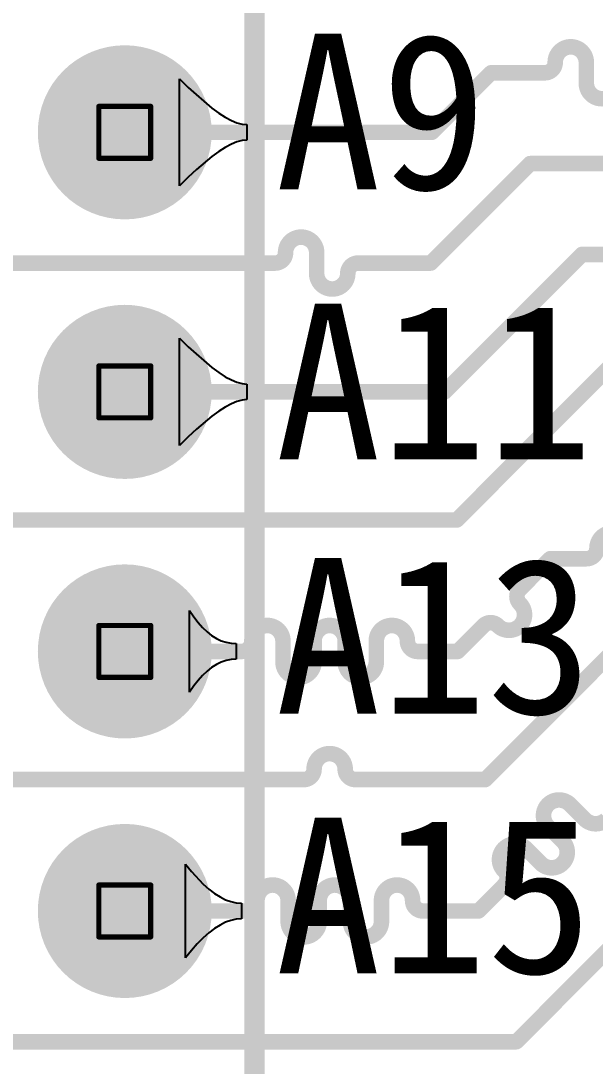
# Model space of a CAD drawing. Extents: x 75 to 173, y 40 to 188.
# Drawn here: x 87.75 to 93.37, y 125.76 to 135.99 of the extents above; entities that cross this region are included whole.
import ezdxf

# ---------------------------------------------------------------- set-up
doc = ezdxf.new("R2010")
doc.units = 0
doc.header["$MEASUREMENT"] = 0
doc.layers.get('0').update_dxf_attribs({"linetype": 'CONTINUOUS'})
for name, color, linetype in [('BottomLayer', 5, 'CONTINUOUS'), ('BOTTOMSOLDER', 6, 'CONTINUOUS'), ('DRILLDRAWING', 1, 'CONTINUOUS'), ('MULTILAYER', 9, 'CONTINUOUS'), ('PadHoleLayer', 156, 'CONTINUOUS'), ('TopLayer', 1, 'CONTINUOUS'), ('TOPOVERLAY', 2, 'CONTINUOUS'), ('TOPSOLDER', 216, 'CONTINUOUS')]:
    doc.layers.add(name, color=color, linetype=linetype)

# ---------------------------------------------------------------- blocks, each defined once
blk = doc.blocks.new('P___HDR2X23_2_54___14')
at = {"layer": 'BottomLayer', "const_width": 0.75}
for points in [[(7.245, 0, 1), (7.995, 0, 1)], [(9.785, 0, 1), (10.535, 0, 1)], [(12.325, 0, 1), (13.075, 0, 1)], [(14.865, 0, 1), (15.615, 0, 1)]]:
    blk.add_lwpolyline(points, format="xyb", close=True, dxfattribs=at)
at = {"layer": 'BOTTOMSOLDER', "const_width": 0.852}
for points in [[(7.194, 0, 1), (8.046, 0, 1)], [(9.734, 0, 1), (10.586, 0, 1)], [(12.274, 0, 1), (13.126, 0, 1)], [(14.814, 0, 1), (15.666, 0, 1)]]:
    blk.add_lwpolyline(points, format="xyb", close=True, dxfattribs=at)
at = {"layer": 'MULTILAYER', "const_width": 0.75}
for points in [[(7.245, 0, 1), (7.995, 0, 1)], [(9.785, 0, 1), (10.535, 0, 1)], [(12.325, 0, 1), (13.075, 0, 1)], [(14.865, 0, 1), (15.615, 0, 1)]]:
    blk.add_lwpolyline(points, format="xyb", close=True, dxfattribs=at)
at = {"layer": 'PadHoleLayer', "const_width": 0.45}
for points in [[(7.395, 0, 1), (7.845, 0, 1)], [(9.935, 0, 1), (10.385, 0, 1)], [(12.475, 0, 1), (12.925, 0, 1)], [(15.015, 0, 1), (15.465, 0, 1)]]:
    blk.add_lwpolyline(points, format="xyb", close=True, dxfattribs=at)
at = {"layer": 'TopLayer', "const_width": 0.75}
for points in [[(7.245, 0, 1), (7.995, 0, 1)], [(9.785, 0, 1), (10.535, 0, 1)], [(12.325, 0, 1), (13.075, 0, 1)], [(14.865, 0, 1), (15.615, 0, 1)]]:
    blk.add_lwpolyline(points, format="xyb", close=True, dxfattribs=at)
at = {"layer": 'TOPOVERLAY', "const_width": 0.2}
blk.add_lwpolyline([(-1.27, -1.27), (57.15, -1.27)], dxfattribs=at)
at = {"layer": 'TOPSOLDER', "const_width": 0.852}
for points in [[(7.194, 0, 1), (8.046, 0, 1)], [(9.734, 0, 1), (10.586, 0, 1)], [(12.274, 0, 1), (13.126, 0, 1)], [(14.814, 0, 1), (15.666, 0, 1)]]:
    blk.add_lwpolyline(points, format="xyb", close=True, dxfattribs=at)

msp = doc.modelspace()

# ---------------------------------------------------------------- linework, layer by layer
at = {"layer": 'DRILLDRAWING', "const_width": 0.0508}
for points in [[(88.51286, 135.14882), (89.02086, 135.14882)], [(88.51286, 134.64082), (88.51286, 135.14882)], [(89.02086, 134.64082), (89.02086, 135.14882)], [(88.51286, 134.64082), (89.02086, 134.64082)], [(88.51286, 132.60882), (89.02086, 132.60882)], [(88.51286, 132.10082), (88.51286, 132.60882)], [(89.02086, 132.10082), (89.02086, 132.60882)], [(88.51286, 132.10082), (89.02086, 132.10082)], [(88.51286, 130.06882), (89.02086, 130.06882)], [(88.51286, 129.56082), (88.51286, 130.06882)], [(89.02086, 129.56082), (89.02086, 130.06882)], [(88.51286, 129.56082), (89.02086, 129.56082)], [(88.51286, 127.52882), (89.02086, 127.52882)], [(88.51286, 127.02082), (88.51286, 127.52882)], [(89.02086, 127.02082), (89.02086, 127.52882)], [(88.51286, 127.02082), (89.02086, 127.02082)]]:
    msp.add_lwpolyline(points, dxfattribs=at)
at = {"layer": 'DRILLDRAWING', "const_width": 0.0254}
for points in [[(88.50016, 135.14882, 1), (88.52556, 135.14882, 1)], [(88.50016, 135.14882, 1), (88.52556, 135.14882, 1)], [(89.00816, 135.14882, 1), (89.03356, 135.14882, 1)], [(89.00816, 135.14882, 1), (89.03356, 135.14882, 1)], [(88.50016, 134.64082, 1), (88.52556, 134.64082, 1)], [(88.50016, 134.64082, 1), (88.52556, 134.64082, 1)], [(89.00816, 134.64082, 1), (89.03356, 134.64082, 1)], [(89.00816, 134.64082, 1), (89.03356, 134.64082, 1)], [(88.50016, 132.60882, 1), (88.52556, 132.60882, 1)], [(88.50016, 132.60882, 1), (88.52556, 132.60882, 1)], [(89.00816, 132.60882, 1), (89.03356, 132.60882, 1)], [(89.00816, 132.60882, 1), (89.03356, 132.60882, 1)], [(88.50016, 132.10082, 1), (88.52556, 132.10082, 1)], [(88.50016, 132.10082, 1), (88.52556, 132.10082, 1)], [(89.00816, 132.10082, 1), (89.03356, 132.10082, 1)], [(89.00816, 132.10082, 1), (89.03356, 132.10082, 1)], [(88.50016, 130.06882, 1), (88.52556, 130.06882, 1)], [(88.50016, 130.06882, 1), (88.52556, 130.06882, 1)], [(89.00816, 130.06882, 1), (89.03356, 130.06882, 1)], [(89.00816, 130.06882, 1), (89.03356, 130.06882, 1)], [(88.50016, 129.56082, 1), (88.52556, 129.56082, 1)], [(88.50016, 129.56082, 1), (88.52556, 129.56082, 1)], [(89.00816, 129.56082, 1), (89.03356, 129.56082, 1)], [(89.00816, 129.56082, 1), (89.03356, 129.56082, 1)], [(88.50016, 127.52882, 1), (88.52556, 127.52882, 1)], [(88.50016, 127.52882, 1), (88.52556, 127.52882, 1)], [(89.00816, 127.52882, 1), (89.03356, 127.52882, 1)], [(89.00816, 127.52882, 1), (89.03356, 127.52882, 1)], [(88.50016, 127.02082, 1), (88.52556, 127.02082, 1)], [(88.50016, 127.02082, 1), (88.52556, 127.02082, 1)], [(89.00816, 127.02082, 1), (89.03356, 127.02082, 1)], [(89.00816, 127.02082, 1), (89.03356, 127.02082, 1)]]:
    msp.add_lwpolyline(points, format="xyb", close=True, dxfattribs=at)
at = {"layer": 'TopLayer'}
for p, q in [((89.30246, 134.36982), (89.30246, 135.41982)), ((89.30246, 135.41982), (89.38825, 135.33455)), ((89.38825, 135.33455), (89.6193, 135.13259)), ((89.6193, 135.13259), (89.68755, 135.08322)), ((89.68755, 135.08322), (89.75141, 135.04283)), ((89.75141, 135.04283), (89.81088, 135.01141)), ((89.81088, 135.01141), (89.86596, 134.98897)), ((89.86596, 134.98897), (89.91666, 134.97551)), ((89.91666, 134.97551), (89.96297, 134.97102)), ((89.96297, 134.97102), (89.96297, 134.81862)), ((89.91666, 134.81413), (89.86596, 134.80067)), ((89.96297, 134.81862), (89.91666, 134.81413)), ((89.75141, 134.74681), (89.68755, 134.70642)), ((89.81088, 134.77823), (89.75141, 134.74681)), ((89.86596, 134.80067), (89.81088, 134.77823)), ((89.6193, 134.65705), (89.46966, 134.53139)), ((89.68755, 134.70642), (89.6193, 134.65705)), ((89.46966, 134.53139), (89.38825, 134.45509)), ((89.38825, 134.45509), (89.30246, 134.36982)), ((89.30246, 131.82982), (89.30246, 132.87982)), ((89.30246, 132.87982), (89.38825, 132.79455)), ((89.38825, 132.79455), (89.6193, 132.59259)), ((89.6193, 132.59259), (89.68755, 132.54322)), ((89.68755, 132.54322), (89.75141, 132.50283)), ((89.75141, 132.50283), (89.81088, 132.47141)), ((89.81088, 132.47141), (89.86596, 132.44897)), ((89.86596, 132.44897), (89.91666, 132.43551)), ((89.91666, 132.43551), (89.96297, 132.43102)), ((89.96297, 132.43102), (89.96297, 132.27862)), ((89.86596, 132.26067), (89.81088, 132.23823)), ((89.91666, 132.27413), (89.86596, 132.26067)), ((89.96297, 132.27862), (89.91666, 132.27413)), ((89.68755, 132.16642), (89.6193, 132.11705)), ((89.75141, 132.20681), (89.68755, 132.16642)), ((89.81088, 132.23823), (89.75141, 132.20681)), ((89.6193, 132.11705), (89.46966, 131.99139)), ((89.46966, 131.99139), (89.38825, 131.91509)), ((89.38825, 131.91509), (89.30246, 131.82982)), ((89.40177, 129.41559), (89.40177, 130.21406)), ((89.40177, 130.21406), (89.4429, 130.15268)), ((89.4429, 130.15268), (89.48506, 130.09776)), ((89.48506, 130.09776), (89.52824, 130.04931)), ((89.52824, 130.04931), (89.57243, 130.00731)), ((89.57243, 130.00731), (89.61765, 129.97178)), ((89.61765, 129.97178), (89.66389, 129.94271)), ((89.66389, 129.94271), (89.71115, 129.92009)), ((89.71115, 129.92009), (89.75943, 129.90394)), ((89.75943, 129.90394), (89.80873, 129.89425)), ((89.80873, 129.89425), (89.85906, 129.89102)), ((89.85906, 129.89102), (89.85906, 129.73862)), ((89.71115, 129.70955), (89.66389, 129.68694)), ((89.75943, 129.7257), (89.71115, 129.70955)), ((89.80873, 129.73539), (89.75943, 129.7257)), ((89.85906, 129.73862), (89.80873, 129.73539)), ((89.57243, 129.62233), (89.52824, 129.58033)), ((89.61765, 129.65786), (89.57243, 129.62233)), ((89.66389, 129.68694), (89.61765, 129.65786)), ((89.48506, 129.53188), (89.4429, 129.47696)), ((89.52824, 129.58033), (89.48506, 129.53188)), ((89.4429, 129.47696), (89.40177, 129.41559)), ((89.36039, 126.81632), (89.36039, 127.73332)), ((89.36039, 127.73332), (89.41904, 127.66069)), ((89.41904, 127.66069), (89.53387, 127.53835)), ((89.53387, 127.53835), (89.59006, 127.48865)), ((89.59006, 127.48865), (89.64542, 127.4466)), ((89.64542, 127.4466), (89.69995, 127.41219)), ((89.69995, 127.41219), (89.75366, 127.38543)), ((89.75366, 127.38543), (89.80655, 127.36631)), ((89.80655, 127.36631), (89.85861, 127.35484)), ((89.85861, 127.35484), (89.90986, 127.35102)), ((89.90986, 127.35102), (89.90986, 127.19862)), ((89.75366, 127.16421), (89.69995, 127.13745)), ((89.80655, 127.18333), (89.75366, 127.16421)), ((89.85861, 127.1948), (89.80655, 127.18333)), ((89.90986, 127.19862), (89.85861, 127.1948)), ((89.59006, 127.06099), (89.53387, 127.01129)), ((89.64542, 127.10305), (89.59006, 127.06099)), ((89.69995, 127.13745), (89.64542, 127.10305)), ((89.47687, 126.95395), (89.41904, 126.88896)), ((89.53387, 127.01129), (89.47687, 126.95395)), ((89.41904, 126.88896), (89.36039, 126.81632))]:
    msp.add_line(p, q, dxfattribs=at)
at = {"layer": 'TopLayer', "const_width": 0.1524}
for points in [[(92.98326, 135.57921, -0.41421356), (93.13566, 135.73161)], [(93.13566, 135.73161, -0.41421356), (93.28806, 135.57921)], [(92.98326, 135.57921, -0.41421356), (92.88166, 135.47761)], [(93.44046, 135.22361, -0.41421356), (93.28806, 135.37601)], [(93.59286, 135.37601, -0.41421356), (93.44046, 135.22361)], [(90.34166, 133.71702, -0.41421356), (90.49406, 133.86942)], [(90.49406, 133.86942, -0.41421356), (90.64646, 133.71702)], [(90.34166, 133.71702, -0.41421356), (90.24006, 133.61542)], [(90.95126, 133.51382, -0.41421356), (91.05286, 133.61542)], [(90.79886, 133.36142, -0.41421356), (90.64646, 133.51382)], [(90.95126, 133.51382, -0.41421356), (90.79886, 133.36142)], [(93.392, 130.82377, -0.41421356), (93.5444, 130.97617)], [(93.392, 130.82377, -0.41421356), (93.2904, 130.72217)], [(92.63811, 130.2818, -0.41421356), (92.63811, 130.42548)], [(92.63811, 130.28179, -0.41421356), (92.63811, 130.06627)], [(90.01146, 129.91642, -0.41421356), (90.16386, 130.06882)], [(90.16386, 130.06882, -0.41421356), (90.31626, 129.91642)], [(90.62106, 129.91642, -0.41421356), (90.77346, 130.06882)], [(90.77346, 130.06882, -0.41421356), (90.92586, 129.91642)], [(91.23066, 129.91642, -0.41421356), (91.38306, 130.06882)], [(91.38306, 130.06882, -0.41421356), (91.53546, 129.91642)], [(92.2789, 130.06627, -0.41421356), (92.42259, 130.06627)], [(92.63811, 130.06627, -0.41421356), (92.42259, 130.06627)], [(90.01146, 129.91642, -0.41421356), (89.90986, 129.81482)], [(91.63706, 129.81482, -0.41421356), (91.53546, 129.91642)], [(90.46866, 129.56082, -0.41421356), (90.31626, 129.71322)], [(90.62106, 129.71322, -0.41421356), (90.46866, 129.56082)], [(91.07826, 129.56082, -0.41421356), (90.92586, 129.71322)], [(91.23066, 129.71322, -0.41421356), (91.07826, 129.56082)], [(90.62106, 128.66242, -0.41421356), (90.77346, 128.81482)], [(90.77346, 128.81482, -0.41421356), (90.92586, 128.66242)], [(90.62106, 128.66242, -0.41421356), (90.51946, 128.56082)], [(91.02746, 128.56082, -0.41421356), (90.92586, 128.66242)], [(92.91316, 128.10101, -0.41421356), (92.91316, 128.31653)], [(92.91316, 128.31653, -0.41421356), (93.12868, 128.31653)], [(93.48789, 128.17285, -0.41421356), (93.27237, 128.17285)], [(92.4821, 127.66995, -0.41421356), (92.4821, 127.88548)], [(92.4821, 127.88548, -0.41421356), (92.69763, 127.88548)], [(93.05684, 127.95732, -0.41421356), (93.05684, 127.7418)], [(93.05684, 127.7418, -0.41421356), (92.84132, 127.7418)], [(92.4821, 127.66995, -0.41421356), (92.4821, 127.52627)], [(90.06226, 127.37642, -0.41421356), (90.21466, 127.52882)], [(90.21466, 127.52882, -0.41421356), (90.36706, 127.37642)], [(90.67186, 127.37642, -0.41421356), (90.82426, 127.52882)], [(90.82426, 127.52882, -0.41421356), (90.97666, 127.37642)], [(91.28146, 127.37642, -0.41421356), (91.43386, 127.52882)], [(91.43386, 127.52882, -0.41421356), (91.58626, 127.37642)], [(90.06226, 127.37642, -0.41421356), (89.96066, 127.27482)], [(91.68786, 127.27482, -0.41421356), (91.58626, 127.37642)], [(90.51946, 127.02082, -0.41421356), (90.36706, 127.17322)], [(90.67186, 127.17322, -0.41421356), (90.51946, 127.02082)], [(91.12906, 127.02082, -0.41421356), (90.97666, 127.17322)], [(91.28146, 127.17322, -0.41421356), (91.12906, 127.02082)]]:
    msp.add_lwpolyline(points, format="xyb", dxfattribs=at)
at = {"layer": 'TopLayer', "const_width": 0.0762}
for points in [[(93.09756, 135.73161, 1), (93.17376, 135.73161, 1)], [(93.09756, 135.73161, 1), (93.17376, 135.73161, 1)], [(92.94516, 135.57921, 1), (93.02136, 135.57921, 1)], [(92.94516, 135.57921, 1), (93.02136, 135.57921, 1)], [(93.24996, 135.57921, 1), (93.32616, 135.57921, 1)], [(93.24996, 135.57921, 1), (93.32616, 135.57921, 1)], [(92.31814, 135.47761, 1), (92.39434, 135.47761, 1)], [(92.31814, 135.47761, 1), (92.39434, 135.47761, 1)], [(92.79276, 135.47761, 1), (92.86896, 135.47761, 1)], [(92.79276, 135.47761, 1), (92.86896, 135.47761, 1)], [(92.84356, 135.47761, 1), (92.91976, 135.47761, 1)], [(92.84356, 135.47761, 1), (92.91976, 135.47761, 1)], [(93.24996, 135.47761, 1), (93.32616, 135.47761, 1)], [(93.24996, 135.47761, 1), (93.32616, 135.47761, 1)], [(93.24996, 135.37601, 1), (93.32616, 135.37601, 1)], [(93.24996, 135.37601, 1), (93.32616, 135.37601, 1)], [(93.40236, 135.22361, 1), (93.47856, 135.22361, 1)], [(93.40236, 135.22361, 1), (93.47856, 135.22361, 1)], [(88.72876, 134.89482, 1), (88.80496, 134.89482, 1)], [(91.73536, 134.89482, 1), (91.81156, 134.89482, 1)], [(91.73536, 134.89482, 1), (91.81156, 134.89482, 1)], [(92.69914, 134.58861, 1), (92.77534, 134.58861, 1)], [(92.69914, 134.58861, 1), (92.77534, 134.58861, 1)], [(90.45596, 133.86942, 1), (90.53216, 133.86942, 1)], [(90.45596, 133.86942, 1), (90.53216, 133.86942, 1)], [(90.30356, 133.71702, 1), (90.37976, 133.71702, 1)], [(90.30356, 133.71702, 1), (90.37976, 133.71702, 1)], [(90.60836, 133.71702, 1), (90.68456, 133.71702, 1)], [(90.60836, 133.71702, 1), (90.68456, 133.71702, 1)], [(90.15116, 133.61542, 1), (90.22736, 133.61542, 1)], [(90.15116, 133.61542, 1), (90.22736, 133.61542, 1)], [(90.20196, 133.61542, 1), (90.27816, 133.61542, 1)], [(90.20196, 133.61542, 1), (90.27816, 133.61542, 1)], [(90.60836, 133.61542, 1), (90.68456, 133.61542, 1)], [(90.60836, 133.61542, 1), (90.68456, 133.61542, 1)], [(91.01476, 133.61542, 1), (91.09096, 133.61542, 1)], [(91.01476, 133.61542, 1), (91.09096, 133.61542, 1)], [(91.14176, 133.61542, 1), (91.21796, 133.61542, 1)], [(91.14176, 133.61542, 1), (91.21796, 133.61542, 1)], [(91.72596, 133.61542, 1), (91.80216, 133.61542, 1)], [(91.72596, 133.61542, 1), (91.80216, 133.61542, 1)], [(93.20714, 133.69961, 1), (93.28334, 133.69961, 1)], [(93.20714, 133.69961, 1), (93.28334, 133.69961, 1)], [(90.60836, 133.51382, 1), (90.68456, 133.51382, 1)], [(90.60836, 133.51382, 1), (90.68456, 133.51382, 1)], [(90.91316, 133.51382, 1), (90.98936, 133.51382, 1)], [(90.91316, 133.51382, 1), (90.98936, 133.51382, 1)], [(90.76076, 133.36142, 1), (90.83696, 133.36142, 1)], [(90.76076, 133.36142, 1), (90.83696, 133.36142, 1)], [(88.72876, 132.35482, 1), (88.80496, 132.35482, 1)], [(91.86236, 132.35482, 1), (91.93856, 132.35482, 1)], [(91.86236, 132.35482, 1), (91.93856, 132.35482, 1)], [(91.97996, 131.10082, 1), (92.05616, 131.10082, 1)], [(91.97996, 131.10082, 1), (92.05616, 131.10082, 1)], [(93.3539, 130.82377, 1), (93.4301, 130.82377, 1)], [(93.3539, 130.82377, 1), (93.4301, 130.82377, 1)], [(92.8967, 130.72217, 1), (92.9729, 130.72217, 1)], [(92.8967, 130.72217, 1), (92.9729, 130.72217, 1)], [(93.0491, 130.72217, 1), (93.1253, 130.72217, 1)], [(93.0491, 130.72217, 1), (93.1253, 130.72217, 1)], [(93.2523, 130.72217, 1), (93.3285, 130.72217, 1)], [(93.2523, 130.72217, 1), (93.3285, 130.72217, 1)], [(92.7437, 130.56916, 1), (92.8199, 130.56916, 1)], [(92.7437, 130.56916, 1), (92.8199, 130.56916, 1)], [(92.60001, 130.42548, 1), (92.67621, 130.42548, 1)], [(92.60001, 130.42548, 1), (92.67621, 130.42548, 1)], [(92.60001, 130.2818, 1), (92.67621, 130.2818, 1)], [(92.60001, 130.28179, 1), (92.67621, 130.28179, 1)], [(90.12576, 130.06882, 1), (90.20196, 130.06882, 1)], [(90.12576, 130.06882, 1), (90.20196, 130.06882, 1)], [(90.73536, 130.06882, 1), (90.81156, 130.06882, 1)], [(90.73536, 130.06882, 1), (90.81156, 130.06882, 1)], [(91.34496, 130.06882, 1), (91.42116, 130.06882, 1)], [(91.34496, 130.06882, 1), (91.42116, 130.06882, 1)], [(92.2408, 130.06627, 1), (92.317, 130.06627, 1)], [(92.2408, 130.06627, 1), (92.317, 130.06627, 1)], [(92.38449, 130.06627, 1), (92.46069, 130.06627, 1)], [(92.38449, 130.06627, 1), (92.46069, 130.06627, 1)], [(92.60001, 130.06627, 1), (92.67621, 130.06627, 1)], [(92.60001, 130.06627, 1), (92.67621, 130.06627, 1)], [(89.97336, 129.91642, 1), (90.04956, 129.91642, 1)], [(89.97336, 129.91642, 1), (90.04956, 129.91642, 1)], [(90.27816, 129.91642, 1), (90.35436, 129.91642, 1)], [(90.27816, 129.91642, 1), (90.35436, 129.91642, 1)], [(90.58296, 129.91642, 1), (90.65916, 129.91642, 1)], [(90.58296, 129.91642, 1), (90.65916, 129.91642, 1)], [(90.88776, 129.91642, 1), (90.96396, 129.91642, 1)], [(90.88776, 129.91642, 1), (90.96396, 129.91642, 1)], [(91.19256, 129.91642, 1), (91.26876, 129.91642, 1)], [(91.19256, 129.91642, 1), (91.26876, 129.91642, 1)], [(91.49736, 129.91642, 1), (91.57356, 129.91642, 1)], [(91.49736, 129.91642, 1), (91.57356, 129.91642, 1)], [(92.09712, 129.92258, 1), (92.17332, 129.92258, 1)], [(92.09712, 129.92258, 1), (92.17332, 129.92258, 1)], [(88.72876, 129.81482, 1), (88.80496, 129.81482, 1)], [(89.82096, 129.81482, 1), (89.89716, 129.81482, 1)], [(89.82096, 129.81482, 1), (89.89716, 129.81482, 1)], [(89.87176, 129.81482, 1), (89.94796, 129.81482, 1)], [(89.87176, 129.81482, 1), (89.94796, 129.81482, 1)], [(90.27816, 129.81482, 1), (90.35436, 129.81482, 1)], [(90.27816, 129.81482, 1), (90.35436, 129.81482, 1)], [(90.58296, 129.81482, 1), (90.65916, 129.81482, 1)], [(90.58296, 129.81482, 1), (90.65916, 129.81482, 1)], [(90.88776, 129.81482, 1), (90.96396, 129.81482, 1)], [(90.88776, 129.81482, 1), (90.96396, 129.81482, 1)], [(91.19256, 129.81482, 1), (91.26876, 129.81482, 1)], [(91.19256, 129.81482, 1), (91.26876, 129.81482, 1)], [(91.59896, 129.81482, 1), (91.67516, 129.81482, 1)], [(91.59896, 129.81482, 1), (91.67516, 129.81482, 1)], [(91.80216, 129.81482, 1), (91.87836, 129.81482, 1)], [(91.80216, 129.81482, 1), (91.87836, 129.81482, 1)], [(91.98936, 129.81482, 1), (92.06556, 129.81482, 1)], [(91.98936, 129.81482, 1), (92.06556, 129.81482, 1)], [(90.27816, 129.71322, 1), (90.35436, 129.71322, 1)], [(90.27816, 129.71322, 1), (90.35436, 129.71322, 1)], [(90.58296, 129.71322, 1), (90.65916, 129.71322, 1)], [(90.58296, 129.71322, 1), (90.65916, 129.71322, 1)], [(90.88776, 129.71322, 1), (90.96396, 129.71322, 1)], [(90.88776, 129.71322, 1), (90.96396, 129.71322, 1)], [(91.19256, 129.71322, 1), (91.26876, 129.71322, 1)], [(91.19256, 129.71322, 1), (91.26876, 129.71322, 1)], [(90.43056, 129.56082, 1), (90.50676, 129.56082, 1)], [(90.43056, 129.56082, 1), (90.50676, 129.56082, 1)], [(91.04016, 129.56082, 1), (91.11636, 129.56082, 1)], [(91.04016, 129.56082, 1), (91.11636, 129.56082, 1)], [(90.73536, 128.81482, 1), (90.81156, 128.81482, 1)], [(90.73536, 128.81482, 1), (90.81156, 128.81482, 1)], [(90.58296, 128.66242, 1), (90.65916, 128.66242, 1)], [(90.58296, 128.66242, 1), (90.65916, 128.66242, 1)], [(90.88776, 128.66242, 1), (90.96396, 128.66242, 1)], [(90.88776, 128.66242, 1), (90.96396, 128.66242, 1)], [(90.43056, 128.56082, 1), (90.50676, 128.56082, 1)], [(90.43056, 128.56082, 1), (90.50676, 128.56082, 1)], [(90.48136, 128.56082, 1), (90.55756, 128.56082, 1)], [(90.48136, 128.56082, 1), (90.55756, 128.56082, 1)], [(90.98936, 128.56082, 1), (91.06556, 128.56082, 1)], [(90.98936, 128.56082, 1), (91.06556, 128.56082, 1)], [(91.16716, 128.56082, 1), (91.24336, 128.56082, 1)], [(91.16716, 128.56082, 1), (91.24336, 128.56082, 1)], [(92.25936, 128.56082, 1), (92.33556, 128.56082, 1)], [(92.25936, 128.56082, 1), (92.33556, 128.56082, 1)], [(92.87506, 128.31653, 1), (92.95126, 128.31653, 1)], [(92.87506, 128.31653, 1), (92.95126, 128.31653, 1)], [(93.09058, 128.31653, 1), (93.16678, 128.31653, 1)], [(93.09058, 128.31653, 1), (93.16678, 128.31653, 1)], [(93.16242, 128.24469, 1), (93.23862, 128.24469, 1)], [(93.16242, 128.24469, 1), (93.23862, 128.24469, 1)], [(92.87506, 128.10101, 1), (92.95126, 128.10101, 1)], [(92.87506, 128.101, 1), (92.95126, 128.101, 1)], [(93.23427, 128.17285, 1), (93.31047, 128.17285, 1)], [(93.23427, 128.17285, 1), (93.31047, 128.17285, 1)], [(92.9469, 128.02916, 1), (93.0231, 128.02916, 1)], [(92.9469, 128.02916, 1), (93.0231, 128.02916, 1)], [(92.444, 127.88548, 1), (92.5202, 127.88548, 1)], [(92.444, 127.88548, 1), (92.5202, 127.88548, 1)], [(92.65953, 127.88548, 1), (92.73573, 127.88548, 1)], [(92.65953, 127.88548, 1), (92.73573, 127.88548, 1)], [(93.01874, 127.95732, 1), (93.09494, 127.95732, 1)], [(93.01874, 127.95732, 1), (93.09494, 127.95732, 1)], [(92.73137, 127.81364, 1), (92.80757, 127.81364, 1)], [(92.73137, 127.81364, 1), (92.80757, 127.81364, 1)], [(92.80321, 127.7418, 1), (92.87941, 127.7418, 1)], [(92.80322, 127.7418, 1), (92.87942, 127.7418, 1)], [(93.01874, 127.7418, 1), (93.09494, 127.7418, 1)], [(93.01874, 127.7418, 1), (93.09494, 127.7418, 1)], [(92.444, 127.66995, 1), (92.5202, 127.66995, 1)], [(92.444, 127.66995, 1), (92.5202, 127.66995, 1)], [(90.17656, 127.52882, 1), (90.25276, 127.52882, 1)], [(90.17656, 127.52882, 1), (90.25276, 127.52882, 1)], [(90.78616, 127.52882, 1), (90.86236, 127.52882, 1)], [(90.78616, 127.52882, 1), (90.86236, 127.52882, 1)], [(91.39576, 127.52882, 1), (91.47196, 127.52882, 1)], [(91.39576, 127.52882, 1), (91.47196, 127.52882, 1)], [(92.444, 127.52627, 1), (92.5202, 127.52627, 1)], [(92.444, 127.52627, 1), (92.5202, 127.52627, 1)], [(90.02416, 127.37642, 1), (90.10036, 127.37642, 1)], [(90.02416, 127.37642, 1), (90.10036, 127.37642, 1)], [(90.32896, 127.37642, 1), (90.40516, 127.37642, 1)], [(90.32896, 127.37642, 1), (90.40516, 127.37642, 1)], [(90.63376, 127.37642, 1), (90.70996, 127.37642, 1)], [(90.63376, 127.37642, 1), (90.70996, 127.37642, 1)], [(90.93856, 127.37642, 1), (91.01476, 127.37642, 1)], [(90.93856, 127.37642, 1), (91.01476, 127.37642, 1)], [(91.24336, 127.37642, 1), (91.31956, 127.37642, 1)], [(91.24336, 127.37642, 1), (91.31956, 127.37642, 1)], [(91.54816, 127.37642, 1), (91.62436, 127.37642, 1)], [(91.54816, 127.37642, 1), (91.62436, 127.37642, 1)], [(92.30032, 127.38258, 1), (92.37652, 127.38258, 1)], [(92.30032, 127.38258, 1), (92.37652, 127.38258, 1)], [(88.72876, 127.27482, 1), (88.80496, 127.27482, 1)], [(89.87176, 127.27482, 1), (89.94796, 127.27482, 1)], [(89.87176, 127.27482, 1), (89.94796, 127.27482, 1)], [(89.92256, 127.27482, 1), (89.99876, 127.27482, 1)], [(89.92256, 127.27482, 1), (89.99876, 127.27482, 1)], [(90.32896, 127.27482, 1), (90.40516, 127.27482, 1)], [(90.32896, 127.27482, 1), (90.40516, 127.27482, 1)], [(90.63376, 127.27482, 1), (90.70996, 127.27482, 1)], [(90.63376, 127.27482, 1), (90.70996, 127.27482, 1)], [(90.93856, 127.27482, 1), (91.01476, 127.27482, 1)], [(90.93856, 127.27482, 1), (91.01476, 127.27482, 1)], [(91.24336, 127.27482, 1), (91.31956, 127.27482, 1)], [(91.24336, 127.27482, 1), (91.31956, 127.27482, 1)], [(91.64976, 127.27482, 1), (91.72596, 127.27482, 1)], [(91.64976, 127.27482, 1), (91.72596, 127.27482, 1)], [(91.85296, 127.27482, 1), (91.92916, 127.27482, 1)], [(91.85296, 127.27482, 1), (91.92916, 127.27482, 1)], [(92.15776, 127.27482, 1), (92.23396, 127.27482, 1)], [(92.15776, 127.27482, 1), (92.23396, 127.27482, 1)], [(92.19256, 127.27482, 1), (92.26876, 127.27482, 1)], [(92.19256, 127.27482, 1), (92.26876, 127.27482, 1)], [(90.32896, 127.17322, 1), (90.40516, 127.17322, 1)], [(90.32896, 127.17322, 1), (90.40516, 127.17322, 1)], [(90.63376, 127.17322, 1), (90.70996, 127.17322, 1)], [(90.63376, 127.17322, 1), (90.70996, 127.17322, 1)], [(90.93856, 127.17322, 1), (91.01476, 127.17322, 1)], [(90.93856, 127.17322, 1), (91.01476, 127.17322, 1)], [(91.24336, 127.17322, 1), (91.31956, 127.17322, 1)], [(91.24336, 127.17322, 1), (91.31956, 127.17322, 1)], [(90.48136, 127.02082, 1), (90.55756, 127.02082, 1)], [(90.48136, 127.02082, 1), (90.55756, 127.02082, 1)], [(91.09096, 127.02082, 1), (91.16716, 127.02082, 1)], [(91.09096, 127.02082, 1), (91.16716, 127.02082, 1)], [(92.56416, 125.99542, 1), (92.64036, 125.99542, 1)], [(92.56416, 125.99542, 1), (92.64036, 125.99542, 1)]]:
    msp.add_lwpolyline(points, format="xyb", close=True, dxfattribs=at)
at = {"layer": 'TopLayer', "const_width": 0.1524}
for points in [[(93.28806, 135.47761), (93.28806, 135.57921)], [(91.77346, 134.89482), (92.35624, 135.47761)], [(92.35624, 135.47761), (92.83086, 135.47761)], [(92.83086, 135.47761), (92.88166, 135.47761)], [(93.28806, 135.37601), (93.28806, 135.47761)], [(88.76686, 134.89482), (91.77346, 134.89482)], [(91.76406, 133.61542), (92.73724, 134.58861)], [(92.73724, 134.58861), (97.80926, 134.58861)], [(90.64646, 133.61542), (90.64646, 133.71702)], [(87.50626, 133.61542), (90.18926, 133.61542)], [(90.18926, 133.61542), (90.24006, 133.61542)], [(90.64646, 133.51382), (90.64646, 133.61542)], [(91.05286, 133.61542), (91.17986, 133.61542)], [(91.17986, 133.61542), (91.76406, 133.61542)], [(91.90046, 132.35482), (93.24524, 133.69961)], [(93.24524, 133.69961), (93.66906, 133.69961)], [(92.01806, 131.10082), (93.72784, 132.81061)], [(88.76686, 132.35482), (91.90046, 132.35482)], [(87.48086, 131.10082), (92.01806, 131.10082)], [(92.7818, 130.56916), (92.9348, 130.72217)], [(92.9348, 130.72217), (93.0872, 130.72217)], [(93.0872, 130.72217), (93.2904, 130.72217)], [(92.63811, 130.42548), (92.7818, 130.56916)], [(92.13522, 129.92258), (92.2789, 130.06627)], [(90.31626, 129.81482), (90.31626, 129.91642)], [(90.62106, 129.81482), (90.62106, 129.91642)], [(90.92586, 129.81482), (90.92586, 129.91642)], [(91.23066, 129.81482), (91.23066, 129.91642)], [(92.02746, 129.81482), (92.13522, 129.92258)], [(92.29746, 128.56082), (93.5698, 129.83317)], [(88.76686, 129.81482), (89.85906, 129.81482)], [(89.85906, 129.81482), (89.90986, 129.81482)], [(90.31626, 129.71322), (90.31626, 129.81482)], [(90.62106, 129.71322), (90.62106, 129.81482)], [(90.92586, 129.71322), (90.92586, 129.81482)], [(91.23066, 129.71322), (91.23066, 129.81482)], [(91.63706, 129.81482), (91.84026, 129.81482)], [(91.84026, 129.81482), (92.02746, 129.81482)], [(87.48086, 128.56082), (90.46866, 128.56082)], [(90.46866, 128.56082), (90.51946, 128.56082)], [(91.02746, 128.56082), (91.20526, 128.56082)], [(91.20526, 128.56082), (92.29746, 128.56082)], [(93.12868, 128.31653), (93.20052, 128.24469)], [(93.20052, 128.24469), (93.27237, 128.17285)], [(92.91316, 128.101), (92.985, 128.02916)], [(92.60226, 125.99542), (94.662, 128.05517)], [(92.985, 128.02916), (93.05684, 127.95732)], [(92.69763, 127.88548), (92.76947, 127.81364)], [(92.76947, 127.81364), (92.84131, 127.7418)], [(92.33842, 127.38258), (92.4821, 127.52627)], [(90.36706, 127.27482), (90.36706, 127.37642)], [(90.67186, 127.27482), (90.67186, 127.37642)], [(90.97666, 127.27482), (90.97666, 127.37642)], [(91.28146, 127.27482), (91.28146, 127.37642)], [(92.23066, 127.27482), (92.33842, 127.38258)], [(88.76686, 127.27482), (89.90986, 127.27482)], [(89.90986, 127.27482), (89.96066, 127.27482)], [(90.36706, 127.17322), (90.36706, 127.27482)], [(90.67186, 127.17322), (90.67186, 127.27482)], [(90.97666, 127.17322), (90.97666, 127.27482)], [(91.28146, 127.17322), (91.28146, 127.27482)], [(91.68786, 127.27482), (91.89106, 127.27482)], [(91.89106, 127.27482), (92.19586, 127.27482)], [(92.19586, 127.27482), (92.23066, 127.27482)], [(87.50626, 125.99542), (92.60226, 125.99542)]]:
    msp.add_lwpolyline(points, dxfattribs=at)

# ---------------------------------------------------------------- block references
at = {"rotation": 90}
msp.add_blockref('P___HDR2X23_2_54___14', (88.76686, 119.65482), dxfattribs=at)

# ---------------------------------------------------------------- texts
at = {"layer": 'TOPOVERLAY'}
for s, p in [('A9', (90.24006, 134.33602)), ('A11', (90.24006, 131.69442)), ('A13', (90.24006, 129.20522)), ('A15', (90.24006, 126.66522))]:
    msp.add_text(s, height=1.524, dxfattribs=at).set_placement(p)

doc.saveas('drawing.dxf')
